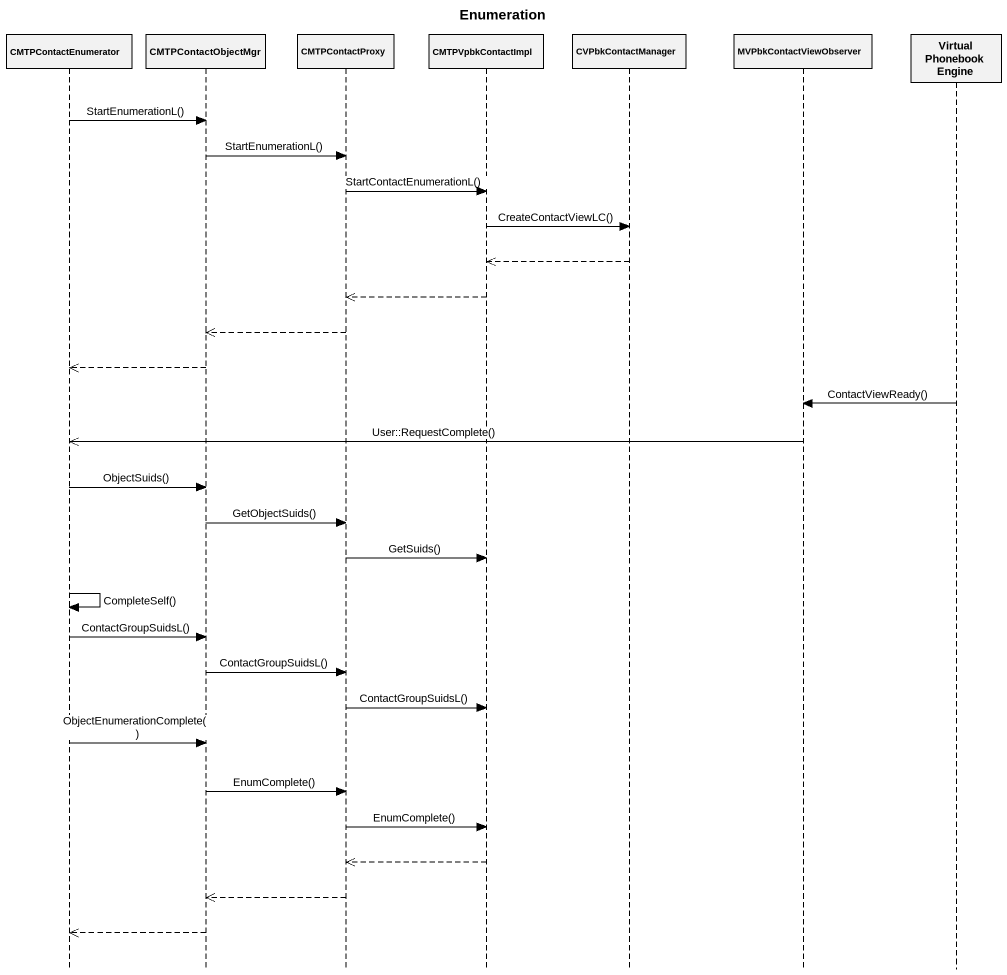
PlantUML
@startuml
title Enumeration
hide footbox
participant CMTPContactEnumerator
participant CMTPContactObjectMgr
participant CMTPContactProxy
participant CMTPVpbkContactImpl
participant CVPbkContactManager
participant MVPbkContactViewObserver
participant "Virtual Phonebook Engine" as Virtual_Phonebook_Engine

CMTPContactEnumerator -> CMTPContactObjectMgr : StartEnumerationL()
CMTPContactObjectMgr -> CMTPContactProxy : StartEnumerationL()
CMTPContactProxy -> CMTPVpbkContactImpl : StartContactEnumerationL()
CMTPVpbkContactImpl -> CVPbkContactManager : CreateContactViewLC()
CVPbkContactManager -->> CMTPVpbkContactImpl
CMTPVpbkContactImpl -->> CMTPContactProxy
CMTPContactProxy -->> CMTPContactObjectMgr
CMTPContactObjectMgr -->> CMTPContactEnumerator
Virtual_Phonebook_Engine -> MVPbkContactViewObserver : ContactViewReady()
MVPbkContactViewObserver ->> CMTPContactEnumerator : User::RequestComplete()
CMTPContactEnumerator -> CMTPContactObjectMgr : ObjectSuids()
CMTPContactObjectMgr -> CMTPContactProxy : GetObjectSuids()
CMTPContactProxy -> CMTPVpbkContactImpl : GetSuids()
CMTPContactEnumerator -> CMTPContactEnumerator : CompleteSelf()
CMTPContactEnumerator -> CMTPContactObjectMgr : ContactGroupSuidsL()
CMTPContactObjectMgr -> CMTPContactProxy : ContactGroupSuidsL()
CMTPContactProxy -> CMTPVpbkContactImpl : ContactGroupSuidsL()
CMTPContactEnumerator -> CMTPContactObjectMgr : ObjectEnumerationComplete()
CMTPContactObjectMgr -> CMTPContactProxy : EnumComplete()
CMTPContactProxy -> CMTPVpbkContactImpl : EnumComplete()
CMTPVpbkContactImpl -->> CMTPContactProxy
CMTPContactProxy -->> CMTPContactObjectMgr
CMTPContactObjectMgr -->> CMTPContactEnumerator
@enduml
